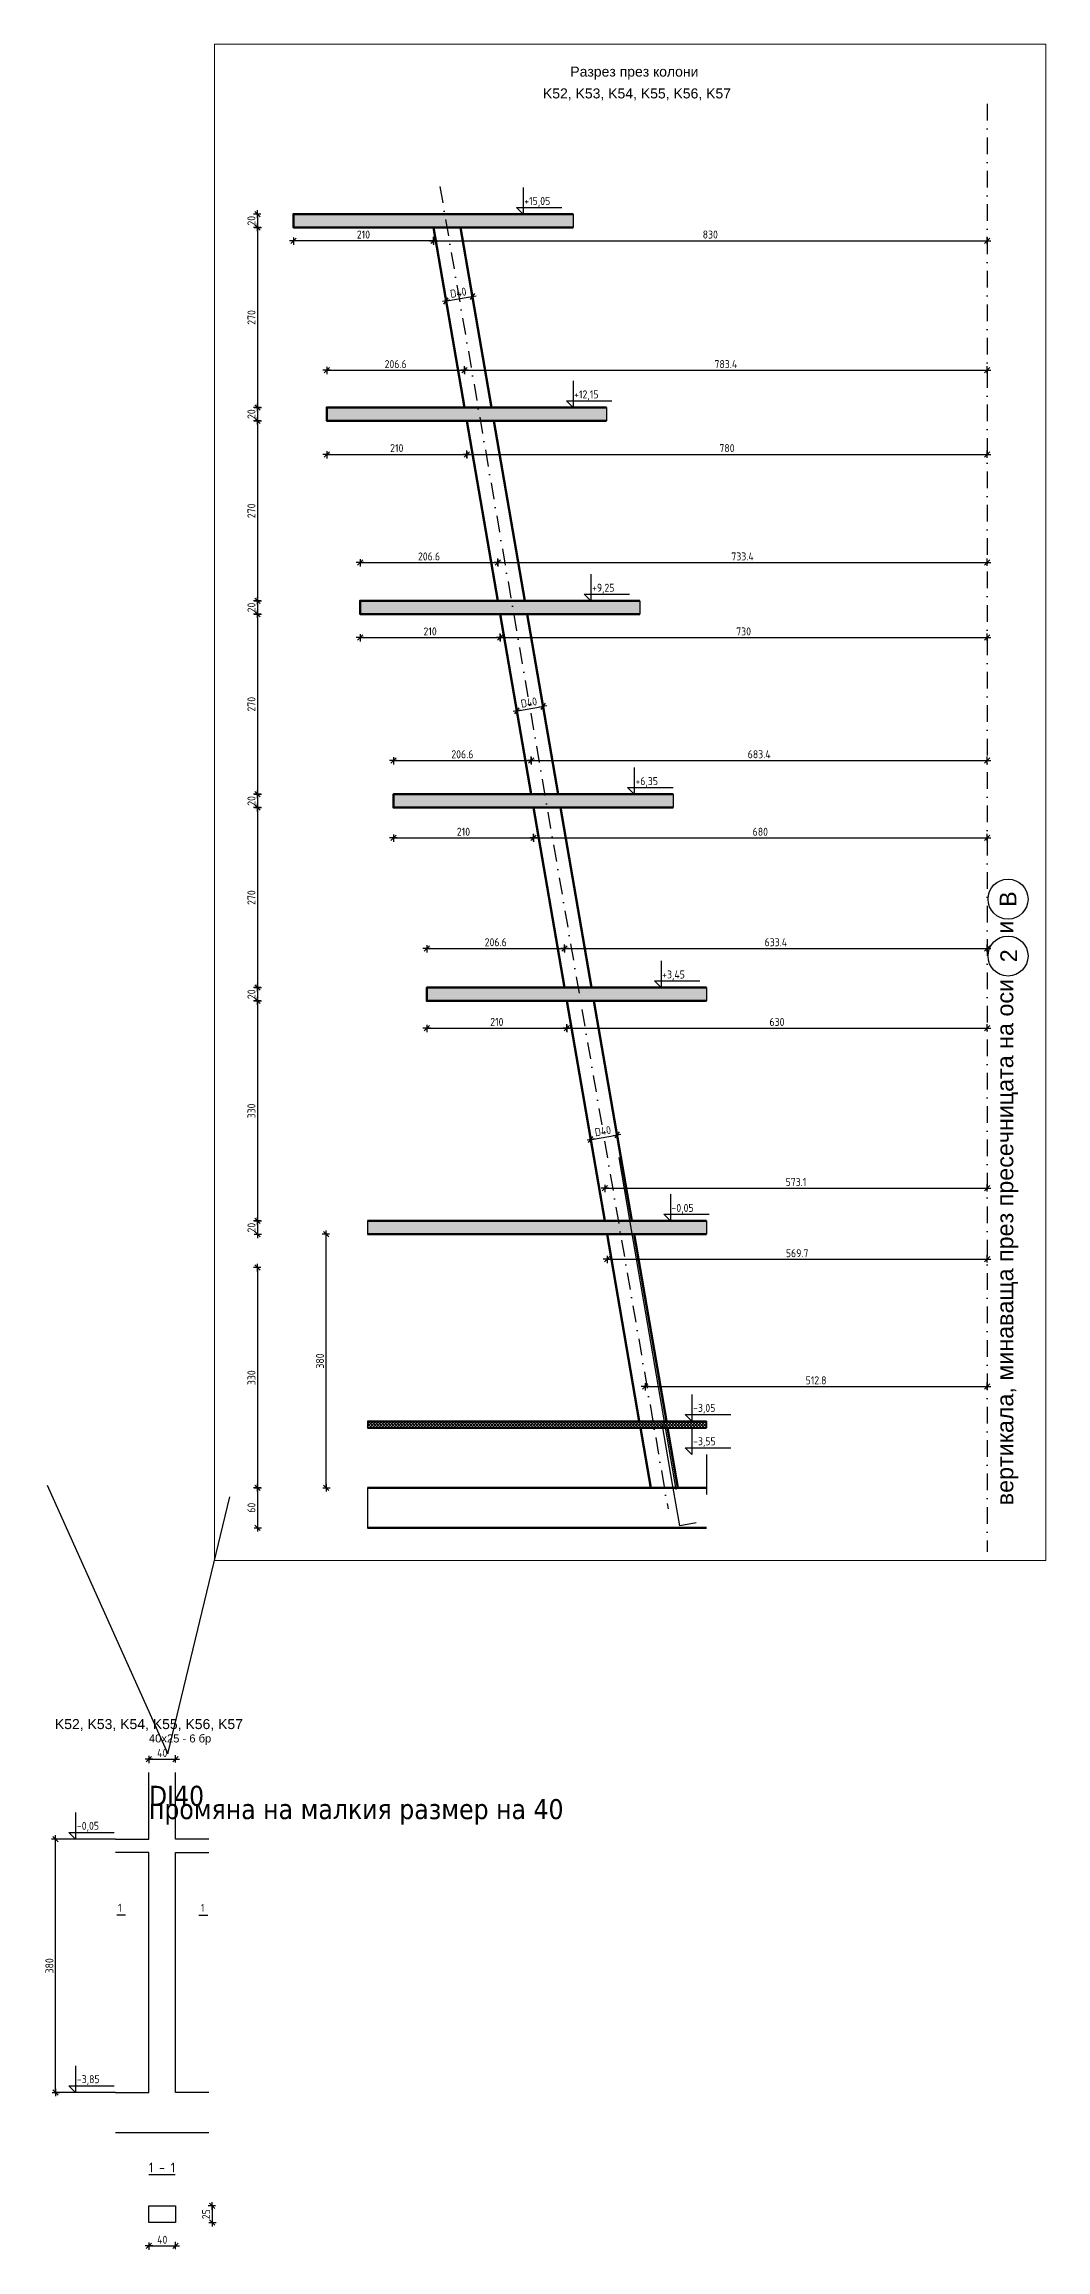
# Model space of a CAD drawing. Header units: millimetres. Extents: x 879 to 91735, y -13728 to 454.
# Drawn here: x 59071 to 60573, y -5889 to -2581 of the extents above; entities that cross this region are included whole.
import ezdxf
from ezdxf.enums import TextEntityAlignment as Align

# ---------------------------------------------------------------- set-up
doc = ezdxf.new("R2010")
doc.units = ezdxf.units.MM
doc.linetypes.add('DASHDOT', pattern=[1, 0.5, -0.25, 0, -0.25])
for name, color, linetype, lineweight in [('0_txt', 7, 'Continuous', 18), ('1K_kolony', 1, 'Continuous', 80), ('1K_kontur', 2, 'Continuous', 40), ('1K_koti_koloni', 1, 'Continuous', 25), ('1K_koti_razrezi', 3, 'Continuous', 25), ('1K_koti_vatre6ni', 2, 'Continuous', 25), ('1K_razrez', 3, 'Continuous', 80), ('1K_strih', 31, 'Continuous', 25), ('1K_text-koloni', 3, 'Continuous', 35), ('1K_text-osi', 3, 'Continuous', 35), ('1K_znak', 6, 'Continuous', 25)]:
    doc.layers.add(name, color=color, linetype=linetype, lineweight=lineweight)
for name, color, linetype in [('1K_AXIS', 7, 'DASHDOT'), ('1K_razrez-solid', 251, 'Continuous'), ('1K_SHA', 134, 'Continuous'), ('k_arm', 40, 'Continuous'), ('k_nadpisi', 8, 'Continuous'), ('KTX', 1, 'Continuous'), ('KTXTXT', 4, 'Continuous')]:
    doc.layers.add(name, color=color, linetype=linetype)
doc.styles.add('DIM', font='romans.shx', dxfattribs={"width": 0.85})
doc.styles.get("Standard").update_dxf_attribs({"font": 'TAHOMA.TTF'})
doc.styles.add('Z1', font='ARIAL.TTF')
doc.dimstyles.new('RAZR1', dxfattribs={"dimtxt": 12, "dimasz": 1, "dimexe": 0.3, "dimexo": 0, "dimgap": 0, "dimtad": 0, "dimrnd": 0.1, "dimzin": 14, "dimdsep": 46, "dimtxsty": 'DIM', "dimblk": 'DIM2', "dimcen": 0.09, "dimse1": 1, "dimse2": 1, "dimclrd": 256, "dimclre": 256, "dimclrt": 41, "dimadec": 8, "dimazin": 0, "dimtfac": 2.307692, "dimtix": 1, "dimtmove": 2, "dimatfit": 3, "dimldrblk": 'DIM2', "dimfxl": 0, "dimtvp": 0.769231, "dimtolj": 1, "dimtzin": 14, "dimarcsym": 0})

# ---------------------------------------------------------------- blocks, each defined once
blk = doc.blocks.new('DIM2')
for p, q in [((-5.7, 0), (5.7, 0)), ((4, 4), (-4, -4)), ((0, -5), (0, 6))]:
    blk.add_line(p, q)
blk = doc.blocks.new('*D447')
at = {"layer": '1K_koti_razrezi', "lineweight": -2}
blk.add_line((59228.9, -5882.6), (59266.9, -5882.6), dxfattribs=at)
at = {"layer": 'Defpoints', "color": 0}
for p in [(59227.9, -5847.6), (59267.9, -5847.6), (59267.9, -5882.6)]:
    blk.add_point(p, dxfattribs=at)
at = {"layer": '1K_koti_razrezi', "lineweight": -2, "rotation": 180}
blk.add_blockref('DIM2', (59227.9, -5882.6), dxfattribs=at)
at = {"layer": '1K_koti_razrezi', "lineweight": -2}
blk.add_blockref('DIM2', (59267.9, -5882.6), dxfattribs=at)
at = {"layer": '1K_koti_razrezi', "color": 41, "insert": (59247.9, -5873.4), "char_height": 12, "attachment_point": 5, "style": 'DIM'}
blk.add_mtext('\\A1;40', dxfattribs=at)
blk = doc.blocks.new('*D448')
at = {"layer": '1K_koti_razrezi', "lineweight": -2}
blk.add_line((59322.9, -5823.6), (59322.9, -5846.6), dxfattribs=at)
at = {"layer": 'Defpoints', "color": 0}
for p in [(59267.9, -5822.6), (59267.9, -5847.6), (59322.9, -5847.6)]:
    blk.add_point(p, dxfattribs=at)
at = {"layer": '1K_koti_razrezi', "lineweight": -2}
for p, rotation in [((59322.9, -5822.6), 90), ((59322.9, -5847.6), 270)]:
    blk.add_blockref('DIM2', p, dxfattribs=dict(at, rotation=rotation))
at = {"layer": '1K_koti_razrezi', "color": 41, "insert": (59313.7, -5835.1), "char_height": 12, "attachment_point": 5, "rotation": 90, "style": 'DIM'}
blk.add_mtext('\\A1;25', dxfattribs=at)
blk = doc.blocks.new('*D449')
at = {"layer": '1K_koti_razrezi', "lineweight": -2}
blk.add_line((59228.9, -5152.6), (59266.9, -5152.6), dxfattribs=at)
at = {"layer": 'Defpoints', "color": 0}
for p in [(59267.9, -5152.6), (59227.9, -5272.6), (59267.9, -5272.6)]:
    blk.add_point(p, dxfattribs=at)
at = {"layer": '1K_koti_razrezi', "lineweight": -2, "rotation": 180}
blk.add_blockref('DIM2', (59227.9, -5152.6), dxfattribs=at)
at = {"layer": '1K_koti_razrezi', "lineweight": -2}
blk.add_blockref('DIM2', (59267.9, -5152.6), dxfattribs=at)
at = {"layer": '1K_koti_razrezi', "color": 41, "insert": (59247.9, -5143.4), "char_height": 12, "attachment_point": 5, "style": 'DIM'}
blk.add_mtext('\\A1;40', dxfattribs=at)
blk = doc.blocks.new('*D450')
at = {"layer": '1K_koti_razrezi', "lineweight": -2}
blk.add_line((59087.9, -5651.6), (59087.9, -5273.6), dxfattribs=at)
at = {"layer": 'Defpoints', "color": 0}
for p in [(59087.9, -5272.6), (59177.9, -5272.6), (59177.9, -5652.6)]:
    blk.add_point(p, dxfattribs=at)
at = {"layer": '1K_koti_razrezi', "lineweight": -2}
for p, rotation in [((59087.9, -5272.6), 90), ((59087.9, -5652.6), 270)]:
    blk.add_blockref('DIM2', p, dxfattribs=dict(at, rotation=rotation))
at = {"layer": '1K_koti_razrezi', "color": 41, "insert": (59078.7, -5462.6), "char_height": 12, "attachment_point": 5, "rotation": 90, "style": 'DIM'}
blk.add_mtext('\\A1;380', dxfattribs=at)
blk = doc.blocks.new('*D825')
at = {"layer": '1K_koti_koloni', "lineweight": -2}
blk.add_line((59655.5, -2875.6), (60483.5, -2875.6), dxfattribs=at)
at = {"layer": 'Defpoints', "color": 0}
for p in [(60484.5, -2670.4), (59654.5, -2855.6), (60484.5, -2875.6)]:
    blk.add_point(p, dxfattribs=at)
at = {"layer": '1K_koti_koloni', "lineweight": -2, "rotation": 180}
blk.add_blockref('DIM2', (59654.5, -2875.6), dxfattribs=at)
at = {"layer": '1K_koti_koloni', "lineweight": -2}
blk.add_blockref('DIM2', (60484.5, -2875.6), dxfattribs=at)
at = {"layer": '1K_koti_koloni', "color": 41, "insert": (60069.5, -2866.3), "char_height": 12, "attachment_point": 5, "style": 'DIM'}
blk.add_mtext('\\A1;830', dxfattribs=at)
blk = doc.blocks.new('*D826')
at = {"layer": '1K_koti_koloni', "lineweight": -2}
blk.add_line((59702, -3069.9), (60483.5, -3069.9), dxfattribs=at)
at = {"layer": 'Defpoints', "color": 0}
for p in [(60484.5, -2670.4), (60484.5, -3069.9), (59701, -3125.6)]:
    blk.add_point(p, dxfattribs=at)
at = {"layer": '1K_koti_koloni', "lineweight": -2, "rotation": 180}
blk.add_blockref('DIM2', (59701, -3069.9), dxfattribs=at)
at = {"layer": '1K_koti_koloni', "lineweight": -2}
blk.add_blockref('DIM2', (60484.5, -3069.9), dxfattribs=at)
at = {"layer": '1K_koti_koloni', "color": 41, "insert": (60092.8, -3060.6), "char_height": 12, "attachment_point": 5, "style": 'DIM'}
blk.add_mtext('\\A1;783.4', dxfattribs=at)
blk = doc.blocks.new('*D827')
at = {"layer": '1K_koti_koloni', "lineweight": -2}
blk.add_line((59653.5, -2875.6), (59445.5, -2875.6), dxfattribs=at)
at = {"layer": 'Defpoints', "color": 0}
for p in [(59444.5, -2855.6), (59444.5, -2875.6), (59654.5, -2855.6)]:
    blk.add_point(p, dxfattribs=at)
at = {"layer": '1K_koti_koloni', "lineweight": -2, "rotation": 180}
blk.add_blockref('DIM2', (59444.5, -2875.6), dxfattribs=at)
at = {"layer": '1K_koti_koloni', "lineweight": -2}
blk.add_blockref('DIM2', (59654.5, -2875.6), dxfattribs=at)
at = {"layer": '1K_koti_koloni', "color": 41, "insert": (59549.5, -2866.3), "char_height": 12, "attachment_point": 5, "style": 'DIM'}
blk.add_mtext('\\A1;210', dxfattribs=at)
blk = doc.blocks.new('*D828')
at = {"layer": '1K_koti_koloni', "lineweight": -2}
blk.add_line((59495.5, -3069.9), (59700, -3069.9), dxfattribs=at)
at = {"layer": 'Defpoints', "color": 0}
for p in [(59701, -3069.9), (59494.5, -3125.6), (59701, -3125.6)]:
    blk.add_point(p, dxfattribs=at)
at = {"layer": '1K_koti_koloni', "lineweight": -2, "rotation": 180}
blk.add_blockref('DIM2', (59494.5, -3069.9), dxfattribs=at)
at = {"layer": '1K_koti_koloni', "lineweight": -2}
blk.add_blockref('DIM2', (59701, -3069.9), dxfattribs=at)
at = {"layer": '1K_koti_koloni', "color": 41, "insert": (59597.8, -3060.6), "char_height": 12, "attachment_point": 5, "style": 'DIM'}
blk.add_mtext('\\A1;206.6', dxfattribs=at)
blk = doc.blocks.new('*D829')
at = {"layer": '1K_koti_koloni', "lineweight": -2}
blk.add_line((59495.5, -3195.9), (59703.5, -3195.9), dxfattribs=at)
at = {"layer": 'Defpoints', "color": 0}
for p in [(59494.5, -3145.6), (59704.5, -3145.6), (59704.5, -3195.9)]:
    blk.add_point(p, dxfattribs=at)
at = {"layer": '1K_koti_koloni', "lineweight": -2, "rotation": 180}
blk.add_blockref('DIM2', (59494.5, -3195.9), dxfattribs=at)
at = {"layer": '1K_koti_koloni', "lineweight": -2}
blk.add_blockref('DIM2', (59704.5, -3195.9), dxfattribs=at)
at = {"layer": '1K_koti_koloni', "color": 41, "insert": (59599.5, -3186.6), "char_height": 12, "attachment_point": 5, "style": 'DIM'}
blk.add_mtext('\\A1;210', dxfattribs=at)
blk = doc.blocks.new('*D830')
at = {"layer": '1K_koti_koloni', "lineweight": -2}
blk.add_line((59705.5, -3195.9), (60483.5, -3195.9), dxfattribs=at)
at = {"layer": 'Defpoints', "color": 0}
for p in [(60484.5, -2670.4), (59704.5, -3145.6), (60484.5, -3195.9)]:
    blk.add_point(p, dxfattribs=at)
at = {"layer": '1K_koti_koloni', "lineweight": -2, "rotation": 180}
blk.add_blockref('DIM2', (59704.5, -3195.9), dxfattribs=at)
at = {"layer": '1K_koti_koloni', "lineweight": -2}
blk.add_blockref('DIM2', (60484.5, -3195.9), dxfattribs=at)
at = {"layer": '1K_koti_koloni', "color": 41, "insert": (60094.5, -3186.6), "char_height": 12, "attachment_point": 5, "style": 'DIM'}
blk.add_mtext('\\A1;780', dxfattribs=at)
blk = doc.blocks.new('*D831')
at = {"layer": '1K_koti_koloni', "lineweight": -2}
blk.add_line((59545.5, -3358.2), (59750, -3358.2), dxfattribs=at)
at = {"layer": 'Defpoints', "color": 0}
for p in [(59751, -3358.2), (59544.5, -3415.6), (59751, -3415.6)]:
    blk.add_point(p, dxfattribs=at)
at = {"layer": '1K_koti_koloni', "lineweight": -2, "rotation": 180}
blk.add_blockref('DIM2', (59544.5, -3358.2), dxfattribs=at)
at = {"layer": '1K_koti_koloni', "lineweight": -2}
blk.add_blockref('DIM2', (59751, -3358.2), dxfattribs=at)
at = {"layer": '1K_koti_koloni', "color": 41, "insert": (59647.8, -3349), "char_height": 12, "attachment_point": 5, "style": 'DIM'}
blk.add_mtext('\\A1;206.6', dxfattribs=at)
blk = doc.blocks.new('*D832')
at = {"layer": '1K_koti_koloni', "lineweight": -2}
blk.add_line((59752, -3358.2), (60483.5, -3358.2), dxfattribs=at)
at = {"layer": 'Defpoints', "color": 0}
for p in [(60484.5, -2670.4), (60484.5, -3358.2), (59751, -3415.6)]:
    blk.add_point(p, dxfattribs=at)
at = {"layer": '1K_koti_koloni', "lineweight": -2, "rotation": 180}
blk.add_blockref('DIM2', (59751, -3358.2), dxfattribs=at)
at = {"layer": '1K_koti_koloni', "lineweight": -2}
blk.add_blockref('DIM2', (60484.5, -3358.2), dxfattribs=at)
at = {"layer": '1K_koti_koloni', "color": 41, "insert": (60117.8, -3349), "char_height": 12, "attachment_point": 5, "style": 'DIM'}
blk.add_mtext('\\A1;733.4', dxfattribs=at)
blk = doc.blocks.new('*D833')
at = {"layer": '1K_koti_koloni', "lineweight": -2}
blk.add_line((59545.5, -3470.7), (59753.5, -3470.7), dxfattribs=at)
at = {"layer": 'Defpoints', "color": 0}
for p in [(59544.5, -3435.6), (59754.5, -3435.6), (59754.5, -3470.7)]:
    blk.add_point(p, dxfattribs=at)
at = {"layer": '1K_koti_koloni', "lineweight": -2, "rotation": 180}
blk.add_blockref('DIM2', (59544.5, -3470.7), dxfattribs=at)
at = {"layer": '1K_koti_koloni', "lineweight": -2}
blk.add_blockref('DIM2', (59754.5, -3470.7), dxfattribs=at)
at = {"layer": '1K_koti_koloni', "color": 41, "insert": (59649.5, -3461.5), "char_height": 12, "attachment_point": 5, "style": 'DIM'}
blk.add_mtext('\\A1;210', dxfattribs=at)
blk = doc.blocks.new('*D834')
at = {"layer": '1K_koti_koloni', "lineweight": -2}
blk.add_line((59755.5, -3470.7), (60483.5, -3470.7), dxfattribs=at)
at = {"layer": 'Defpoints', "color": 0}
for p in [(60484.5, -2670.4), (59754.5, -3435.6), (60484.5, -3470.7)]:
    blk.add_point(p, dxfattribs=at)
at = {"layer": '1K_koti_koloni', "lineweight": -2, "rotation": 180}
blk.add_blockref('DIM2', (59754.5, -3470.7), dxfattribs=at)
at = {"layer": '1K_koti_koloni', "lineweight": -2}
blk.add_blockref('DIM2', (60484.5, -3470.7), dxfattribs=at)
at = {"layer": '1K_koti_koloni', "color": 41, "insert": (60119.5, -3461.5), "char_height": 12, "attachment_point": 5, "style": 'DIM'}
blk.add_mtext('\\A1;730', dxfattribs=at)
blk = doc.blocks.new('*D835')
at = {"layer": '1K_koti_koloni', "lineweight": -2}
blk.add_line((59595.5, -3655), (59800, -3655), dxfattribs=at)
at = {"layer": 'Defpoints', "color": 0}
for p in [(59801, -3655), (59594.5, -3705.6), (59801, -3705.6)]:
    blk.add_point(p, dxfattribs=at)
at = {"layer": '1K_koti_koloni', "lineweight": -2, "rotation": 180}
blk.add_blockref('DIM2', (59594.5, -3655), dxfattribs=at)
at = {"layer": '1K_koti_koloni', "lineweight": -2}
blk.add_blockref('DIM2', (59801, -3655), dxfattribs=at)
at = {"layer": '1K_koti_koloni', "color": 41, "insert": (59697.8, -3645.7), "char_height": 12, "attachment_point": 5, "style": 'DIM'}
blk.add_mtext('\\A1;206.6', dxfattribs=at)
blk = doc.blocks.new('*D836')
at = {"layer": '1K_koti_koloni', "lineweight": -2}
blk.add_line((59802, -3655), (60483.5, -3655), dxfattribs=at)
at = {"layer": 'Defpoints', "color": 0}
for p in [(60484.5, -2670.4), (60484.5, -3655), (59801, -3705.6)]:
    blk.add_point(p, dxfattribs=at)
at = {"layer": '1K_koti_koloni', "lineweight": -2, "rotation": 180}
blk.add_blockref('DIM2', (59801, -3655), dxfattribs=at)
at = {"layer": '1K_koti_koloni', "lineweight": -2}
blk.add_blockref('DIM2', (60484.5, -3655), dxfattribs=at)
at = {"layer": '1K_koti_koloni', "color": 41, "insert": (60142.8, -3645.7), "char_height": 12, "attachment_point": 5, "style": 'DIM'}
blk.add_mtext('\\A1;683.4', dxfattribs=at)
blk = doc.blocks.new('*D837')
at = {"layer": '1K_koti_koloni', "lineweight": -2}
blk.add_line((59595.5, -3771.2), (59803.5, -3771.2), dxfattribs=at)
at = {"layer": 'Defpoints', "color": 0}
for p in [(59594.5, -3725.6), (59804.5, -3725.6), (59804.5, -3771.2)]:
    blk.add_point(p, dxfattribs=at)
at = {"layer": '1K_koti_koloni', "lineweight": -2, "rotation": 180}
blk.add_blockref('DIM2', (59594.5, -3771.2), dxfattribs=at)
at = {"layer": '1K_koti_koloni', "lineweight": -2}
blk.add_blockref('DIM2', (59804.5, -3771.2), dxfattribs=at)
at = {"layer": '1K_koti_koloni', "color": 41, "insert": (59699.5, -3761.9), "char_height": 12, "attachment_point": 5, "style": 'DIM'}
blk.add_mtext('\\A1;210', dxfattribs=at)
blk = doc.blocks.new('*D838')
at = {"layer": '1K_koti_koloni', "lineweight": -2}
blk.add_line((59805.5, -3771.2), (60483.5, -3771.2), dxfattribs=at)
at = {"layer": 'Defpoints', "color": 0}
for p in [(60484.5, -2670.4), (59804.5, -3725.6), (60484.5, -3771.2)]:
    blk.add_point(p, dxfattribs=at)
at = {"layer": '1K_koti_koloni', "lineweight": -2, "rotation": 180}
blk.add_blockref('DIM2', (59804.5, -3771.2), dxfattribs=at)
at = {"layer": '1K_koti_koloni', "lineweight": -2}
blk.add_blockref('DIM2', (60484.5, -3771.2), dxfattribs=at)
at = {"layer": '1K_koti_koloni', "color": 41, "insert": (60144.5, -3761.9), "char_height": 12, "attachment_point": 5, "style": 'DIM'}
blk.add_mtext('\\A1;680', dxfattribs=at)
blk = doc.blocks.new('*D839')
at = {"layer": '1K_koti_koloni', "lineweight": -2}
blk.add_line((59645.5, -3936.9), (59850, -3936.9), dxfattribs=at)
at = {"layer": 'Defpoints', "color": 0}
for p in [(59851, -3936.9), (59644.5, -3995.6), (59851, -3995.6)]:
    blk.add_point(p, dxfattribs=at)
at = {"layer": '1K_koti_koloni', "lineweight": -2, "rotation": 180}
blk.add_blockref('DIM2', (59644.5, -3936.9), dxfattribs=at)
at = {"layer": '1K_koti_koloni', "lineweight": -2}
blk.add_blockref('DIM2', (59851, -3936.9), dxfattribs=at)
at = {"layer": '1K_koti_koloni', "color": 41, "insert": (59747.8, -3927.6), "char_height": 12, "attachment_point": 5, "style": 'DIM'}
blk.add_mtext('\\A1;206.6', dxfattribs=at)
blk = doc.blocks.new('*D840')
at = {"layer": '1K_koti_koloni', "lineweight": -2}
blk.add_line((59852, -3936.9), (60483.5, -3936.9), dxfattribs=at)
at = {"layer": 'Defpoints', "color": 0}
for p in [(60484.5, -2670.4), (60484.5, -3936.9), (59851, -3995.6)]:
    blk.add_point(p, dxfattribs=at)
at = {"layer": '1K_koti_koloni', "lineweight": -2, "rotation": 180}
blk.add_blockref('DIM2', (59851, -3936.9), dxfattribs=at)
at = {"layer": '1K_koti_koloni', "lineweight": -2}
blk.add_blockref('DIM2', (60484.5, -3936.9), dxfattribs=at)
at = {"layer": '1K_koti_koloni', "color": 41, "insert": (60167.8, -3927.6), "char_height": 12, "attachment_point": 5, "style": 'DIM'}
blk.add_mtext('\\A1;633.4', dxfattribs=at)
blk = doc.blocks.new('*D841')
at = {"layer": '1K_koti_koloni', "lineweight": -2}
blk.add_line((59645.5, -4056.3), (59853.5, -4056.3), dxfattribs=at)
at = {"layer": 'Defpoints', "color": 0}
for p in [(59644.5, -4015.6), (59854.5, -4015.6), (59854.5, -4056.3)]:
    blk.add_point(p, dxfattribs=at)
at = {"layer": '1K_koti_koloni', "lineweight": -2, "rotation": 180}
blk.add_blockref('DIM2', (59644.5, -4056.3), dxfattribs=at)
at = {"layer": '1K_koti_koloni', "lineweight": -2}
blk.add_blockref('DIM2', (59854.5, -4056.3), dxfattribs=at)
at = {"layer": '1K_koti_koloni', "color": 41, "insert": (59749.5, -4047.1), "char_height": 12, "attachment_point": 5, "style": 'DIM'}
blk.add_mtext('\\A1;210', dxfattribs=at)
blk = doc.blocks.new('*D842')
at = {"layer": '1K_koti_koloni', "lineweight": -2}
blk.add_line((59855.5, -4056.3), (60483.5, -4056.3), dxfattribs=at)
at = {"layer": 'Defpoints', "color": 0}
for p in [(60484.5, -2670.4), (59854.5, -4015.6), (60484.5, -4056.3)]:
    blk.add_point(p, dxfattribs=at)
at = {"layer": '1K_koti_koloni', "lineweight": -2, "rotation": 180}
blk.add_blockref('DIM2', (59854.5, -4056.3), dxfattribs=at)
at = {"layer": '1K_koti_koloni', "lineweight": -2}
blk.add_blockref('DIM2', (60484.5, -4056.3), dxfattribs=at)
at = {"layer": '1K_koti_koloni', "color": 41, "insert": (60169.5, -4047.1), "char_height": 12, "attachment_point": 5, "style": 'DIM'}
blk.add_mtext('\\A1;630', dxfattribs=at)
blk = doc.blocks.new('*D843')
at = {"layer": '1K_koti_koloni', "lineweight": -2}
blk.add_line((59912.4, -4296.3), (60483.5, -4296.3), dxfattribs=at)
at = {"layer": 'Defpoints', "color": 0}
for p in [(60484.5, -2670.4), (60484.5, -4296.3), (59911.4, -4345.6)]:
    blk.add_point(p, dxfattribs=at)
at = {"layer": '1K_koti_koloni', "lineweight": -2, "rotation": 180}
blk.add_blockref('DIM2', (59911.4, -4296.3), dxfattribs=at)
at = {"layer": '1K_koti_koloni', "lineweight": -2}
blk.add_blockref('DIM2', (60484.5, -4296.3), dxfattribs=at)
at = {"layer": '1K_koti_koloni', "color": 41, "insert": (60197.9, -4287.1), "char_height": 12, "attachment_point": 5, "style": 'DIM'}
blk.add_mtext('\\A1;573.1', dxfattribs=at)
blk = doc.blocks.new('*D844')
at = {"layer": '1K_koti_koloni', "lineweight": -2}
blk.add_line((59915.8, -4403.1), (60483.5, -4403.1), dxfattribs=at)
at = {"layer": 'Defpoints', "color": 0}
for p in [(60484.5, -2670.4), (59914.8, -4365.6), (60484.5, -4403.1)]:
    blk.add_point(p, dxfattribs=at)
at = {"layer": '1K_koti_koloni', "lineweight": -2, "rotation": 180}
blk.add_blockref('DIM2', (59914.8, -4403.1), dxfattribs=at)
at = {"layer": '1K_koti_koloni', "lineweight": -2}
blk.add_blockref('DIM2', (60484.5, -4403.1), dxfattribs=at)
at = {"layer": '1K_koti_koloni', "color": 41, "insert": (60199.7, -4393.9), "char_height": 12, "attachment_point": 5, "style": 'DIM'}
blk.add_mtext('\\A1;569.7', dxfattribs=at)
blk = doc.blocks.new('*D845')
at = {"layer": '1K_koti_koloni', "lineweight": -2}
blk.add_line((59972.7, -4593.9), (60483.5, -4593.9), dxfattribs=at)
at = {"layer": 'Defpoints', "color": 0}
for p in [(60484.5, -4593.9), (59971.7, -4695.6), (60484.5, -4841.8)]:
    blk.add_point(p, dxfattribs=at)
at = {"layer": '1K_koti_koloni', "lineweight": -2, "rotation": 180}
blk.add_blockref('DIM2', (59971.7, -4593.9), dxfattribs=at)
at = {"layer": '1K_koti_koloni', "lineweight": -2}
blk.add_blockref('DIM2', (60484.5, -4593.9), dxfattribs=at)
at = {"layer": '1K_koti_koloni', "color": 41, "insert": (60228.1, -4584.6), "char_height": 12, "attachment_point": 5, "style": 'DIM'}
blk.add_mtext('\\A1;512.8', dxfattribs=at)
blk = doc.blocks.new('*D846')
at = {"layer": '1K_koti_vatre6ni', "lineweight": -2}
blk.add_line((59390.9, -2836.6), (59390.9, -2854.6), dxfattribs=at)
at = {"layer": 'Defpoints', "color": 0}
for p in [(59444.5, -2835.6), (59390.9, -2855.6), (59444.5, -2855.6)]:
    blk.add_point(p, dxfattribs=at)
at = {"layer": '1K_koti_vatre6ni', "lineweight": -2}
for p, rotation in [((59390.9, -2835.6), 90), ((59390.9, -2855.6), 270)]:
    blk.add_blockref('DIM2', p, dxfattribs=dict(at, rotation=rotation))
at = {"layer": '1K_koti_vatre6ni', "color": 41, "insert": (59381.6, -2845.6), "char_height": 12, "attachment_point": 5, "rotation": 90, "style": 'DIM'}
blk.add_mtext('\\A1;20', dxfattribs=at)
blk = doc.blocks.new('*D847')
at = {"layer": '1K_koti_vatre6ni', "lineweight": -2}
blk.add_line((59390.9, -2856.6), (59390.9, -3124.6), dxfattribs=at)
at = {"layer": 'Defpoints', "color": 0}
for p in [(59444.5, -2855.6), (59390.9, -3125.6), (59494.5, -3125.6)]:
    blk.add_point(p, dxfattribs=at)
at = {"layer": '1K_koti_vatre6ni', "lineweight": -2}
for p, rotation in [((59390.9, -2855.6), 90), ((59390.9, -3125.6), 270)]:
    blk.add_blockref('DIM2', p, dxfattribs=dict(at, rotation=rotation))
at = {"layer": '1K_koti_vatre6ni', "color": 41, "insert": (59381.6, -2990.6), "char_height": 12, "attachment_point": 5, "rotation": 90, "style": 'DIM'}
blk.add_mtext('\\A1;270', dxfattribs=at)
blk = doc.blocks.new('*D848')
at = {"layer": '1K_koti_vatre6ni', "lineweight": -2}
blk.add_line((59390.9, -3126.6), (59390.9, -3144.6), dxfattribs=at)
at = {"layer": 'Defpoints', "color": 0}
for p in [(59494.5, -3125.6), (59390.9, -3145.6), (59494.5, -3145.6)]:
    blk.add_point(p, dxfattribs=at)
at = {"layer": '1K_koti_vatre6ni', "lineweight": -2}
for p, rotation in [((59390.9, -3125.6), 90), ((59390.9, -3145.6), 270)]:
    blk.add_blockref('DIM2', p, dxfattribs=dict(at, rotation=rotation))
at = {"layer": '1K_koti_vatre6ni', "color": 41, "insert": (59381.6, -3135.6), "char_height": 12, "attachment_point": 5, "rotation": 90, "style": 'DIM'}
blk.add_mtext('\\A1;20', dxfattribs=at)
blk = doc.blocks.new('*D849')
at = {"layer": '1K_koti_vatre6ni', "lineweight": -2}
blk.add_line((59390.9, -3146.6), (59390.9, -3414.6), dxfattribs=at)
at = {"layer": 'Defpoints', "color": 0}
for p in [(59494.5, -3145.6), (59390.9, -3415.6), (59544.5, -3415.6)]:
    blk.add_point(p, dxfattribs=at)
at = {"layer": '1K_koti_vatre6ni', "lineweight": -2}
for p, rotation in [((59390.9, -3145.6), 90), ((59390.9, -3415.6), 270)]:
    blk.add_blockref('DIM2', p, dxfattribs=dict(at, rotation=rotation))
at = {"layer": '1K_koti_vatre6ni', "color": 41, "insert": (59381.6, -3280.6), "char_height": 12, "attachment_point": 5, "rotation": 90, "style": 'DIM'}
blk.add_mtext('\\A1;270', dxfattribs=at)
blk = doc.blocks.new('*D850')
at = {"layer": '1K_koti_vatre6ni', "lineweight": -2}
blk.add_line((59390.9, -3416.6), (59390.9, -3434.6), dxfattribs=at)
at = {"layer": 'Defpoints', "color": 0}
for p in [(59390.9, -3435.6), (59544.5, -3415.6), (59544.5, -3435.6)]:
    blk.add_point(p, dxfattribs=at)
at = {"layer": '1K_koti_vatre6ni', "lineweight": -2}
for p, rotation in [((59390.9, -3415.6), 90), ((59390.9, -3435.6), 270)]:
    blk.add_blockref('DIM2', p, dxfattribs=dict(at, rotation=rotation))
at = {"layer": '1K_koti_vatre6ni', "color": 41, "insert": (59381.6, -3425.6), "char_height": 12, "attachment_point": 5, "rotation": 90, "style": 'DIM'}
blk.add_mtext('\\A1;20', dxfattribs=at)
blk = doc.blocks.new('*D851')
at = {"layer": '1K_koti_vatre6ni', "lineweight": -2}
blk.add_line((59390.9, -3436.6), (59390.9, -3704.6), dxfattribs=at)
at = {"layer": 'Defpoints', "color": 0}
for p in [(59544.5, -3435.6), (59390.9, -3705.6), (59594.5, -3705.6)]:
    blk.add_point(p, dxfattribs=at)
at = {"layer": '1K_koti_vatre6ni', "lineweight": -2}
for p, rotation in [((59390.9, -3435.6), 90), ((59390.9, -3705.6), 270)]:
    blk.add_blockref('DIM2', p, dxfattribs=dict(at, rotation=rotation))
at = {"layer": '1K_koti_vatre6ni', "color": 41, "insert": (59381.6, -3570.6), "char_height": 12, "attachment_point": 5, "rotation": 90, "style": 'DIM'}
blk.add_mtext('\\A1;270', dxfattribs=at)
blk = doc.blocks.new('*D852')
at = {"layer": '1K_koti_vatre6ni', "lineweight": -2}
blk.add_line((59390.9, -3706.6), (59390.9, -3724.6), dxfattribs=at)
at = {"layer": 'Defpoints', "color": 0}
for p in [(59390.9, -3725.6), (59594.5, -3705.6), (59594.5, -3725.6)]:
    blk.add_point(p, dxfattribs=at)
at = {"layer": '1K_koti_vatre6ni', "lineweight": -2}
for p, rotation in [((59390.9, -3705.6), 90), ((59390.9, -3725.6), 270)]:
    blk.add_blockref('DIM2', p, dxfattribs=dict(at, rotation=rotation))
at = {"layer": '1K_koti_vatre6ni', "color": 41, "insert": (59381.6, -3715.6), "char_height": 12, "attachment_point": 5, "rotation": 90, "style": 'DIM'}
blk.add_mtext('\\A1;20', dxfattribs=at)
blk = doc.blocks.new('*D853')
at = {"layer": '1K_koti_vatre6ni', "lineweight": -2}
blk.add_line((59390.9, -3726.6), (59390.9, -3994.6), dxfattribs=at)
at = {"layer": 'Defpoints', "color": 0}
for p in [(59594.5, -3725.6), (59390.9, -3995.6), (59644.5, -3995.6)]:
    blk.add_point(p, dxfattribs=at)
at = {"layer": '1K_koti_vatre6ni', "lineweight": -2}
for p, rotation in [((59390.9, -3725.6), 90), ((59390.9, -3995.6), 270)]:
    blk.add_blockref('DIM2', p, dxfattribs=dict(at, rotation=rotation))
at = {"layer": '1K_koti_vatre6ni', "color": 41, "insert": (59381.6, -3860.6), "char_height": 12, "attachment_point": 5, "rotation": 90, "style": 'DIM'}
blk.add_mtext('\\A1;270', dxfattribs=at)
blk = doc.blocks.new('*D854')
at = {"layer": '1K_koti_vatre6ni', "lineweight": -2}
blk.add_line((59390.9, -3996.6), (59390.9, -4014.6), dxfattribs=at)
at = {"layer": 'Defpoints', "color": 0}
for p in [(59644.5, -3995.6), (59390.9, -4015.6), (59644.5, -4015.6)]:
    blk.add_point(p, dxfattribs=at)
at = {"layer": '1K_koti_vatre6ni', "lineweight": -2}
for p, rotation in [((59390.9, -3995.6), 90), ((59390.9, -4015.6), 270)]:
    blk.add_blockref('DIM2', p, dxfattribs=dict(at, rotation=rotation))
at = {"layer": '1K_koti_vatre6ni', "color": 41, "insert": (59381.6, -4005.6), "char_height": 12, "attachment_point": 5, "rotation": 90, "style": 'DIM'}
blk.add_mtext('\\A1;20', dxfattribs=at)
blk = doc.blocks.new('*D855')
at = {"layer": '1K_koti_vatre6ni', "lineweight": -2}
blk.add_line((59390.9, -4016.6), (59390.9, -4344.6), dxfattribs=at)
at = {"layer": 'Defpoints', "color": 0}
for p in [(59644.5, -4015.6), (59390.9, -4345.6), (59555.7, -4345.6)]:
    blk.add_point(p, dxfattribs=at)
at = {"layer": '1K_koti_vatre6ni', "lineweight": -2}
for p, rotation in [((59390.9, -4015.6), 90), ((59390.9, -4345.6), 270)]:
    blk.add_blockref('DIM2', p, dxfattribs=dict(at, rotation=rotation))
at = {"layer": '1K_koti_vatre6ni', "color": 41, "insert": (59381.6, -4180.6), "char_height": 12, "attachment_point": 5, "rotation": 90, "style": 'DIM'}
blk.add_mtext('\\A1;330', dxfattribs=at)
blk = doc.blocks.new('*D856')
at = {"layer": '1K_koti_vatre6ni', "lineweight": -2}
blk.add_line((59390.9, -4346.6), (59390.9, -4364.6), dxfattribs=at)
at = {"layer": 'Defpoints', "color": 0}
for p in [(59390.9, -4365.6), (59555.7, -4345.6), (59555.7, -4365.6)]:
    blk.add_point(p, dxfattribs=at)
at = {"layer": '1K_koti_vatre6ni', "lineweight": -2}
for p, rotation in [((59390.9, -4345.6), 90), ((59390.9, -4365.6), 270)]:
    blk.add_blockref('DIM2', p, dxfattribs=dict(at, rotation=rotation))
at = {"layer": '1K_koti_vatre6ni', "color": 41, "insert": (59381.6, -4355.6), "char_height": 12, "attachment_point": 5, "rotation": 90, "style": 'DIM'}
blk.add_mtext('\\A1;20', dxfattribs=at)
blk = doc.blocks.new('*D857')
at = {"layer": '1K_koti_vatre6ni', "lineweight": -2}
blk.add_line((59390.9, -4416.6), (59390.9, -4744.6), dxfattribs=at)
at = {"layer": 'Defpoints', "color": 0}
for p in [(59555.7, -4415.6), (59390.9, -4745.6), (59555.7, -4745.6)]:
    blk.add_point(p, dxfattribs=at)
at = {"layer": '1K_koti_vatre6ni', "lineweight": -2}
for p, rotation in [((59390.9, -4415.6), 90), ((59390.9, -4745.6), 270)]:
    blk.add_blockref('DIM2', p, dxfattribs=dict(at, rotation=rotation))
at = {"layer": '1K_koti_vatre6ni', "color": 41, "insert": (59381.6, -4580.6), "char_height": 12, "attachment_point": 5, "rotation": 90, "style": 'DIM'}
blk.add_mtext('\\A1;330', dxfattribs=at)
blk = doc.blocks.new('*D858')
at = {"layer": '1K_koti_vatre6ni', "lineweight": -2}
blk.add_line((59390.9, -4746.6), (59390.9, -4804.6), dxfattribs=at)
at = {"layer": 'Defpoints', "color": 0}
for p in [(59555.7, -4745.6), (59390.9, -4805.6), (59555.7, -4805.6)]:
    blk.add_point(p, dxfattribs=at)
at = {"layer": '1K_koti_vatre6ni', "lineweight": -2}
for p, rotation in [((59390.9, -4745.6), 90), ((59390.9, -4805.6), 270)]:
    blk.add_blockref('DIM2', p, dxfattribs=dict(at, rotation=rotation))
at = {"layer": '1K_koti_vatre6ni', "color": 41, "insert": (59381.6, -4775.6), "char_height": 12, "attachment_point": 5, "rotation": 90, "style": 'DIM'}
blk.add_mtext('\\A1;60', dxfattribs=at)
blk = doc.blocks.new('*D859')
at = {"layer": '1K_koti_koloni', "lineweight": -2}
blk.add_line((59674.5, -2965.7), (59711.9, -2959.3), dxfattribs=at)
at = {"layer": 'Defpoints', "color": 0}
for p in [(59673.5, -2965.9), (59712.9, -2959.1), (59712.9, -2959.1)]:
    blk.add_point(p, dxfattribs=at)
at = {"layer": '1K_koti_koloni', "lineweight": -2}
for p, rotation in [((59673.5, -2965.9), 189.7824070318427), ((59712.9, -2959.1), 9.782407031842698)]:
    blk.add_blockref('DIM2', p, dxfattribs=dict(at, rotation=rotation))
at = {"layer": '1K_koti_koloni', "color": 41, "insert": (59691.7, -2953.4), "char_height": 12, "attachment_point": 5, "rotation": 9.7824, "style": 'DIM'}
blk.add_mtext('\\A1;D40', dxfattribs=at)
blk = doc.blocks.new('*D860')
at = {"layer": '1K_koti_koloni', "lineweight": -2}
blk.add_line((59780.5, -3580.4), (59817.9, -3573.9), dxfattribs=at)
at = {"layer": 'Defpoints', "color": 0}
for p in [(59818.9, -3573.7), (59801, -3705.6), (59841.6, -3705.6)]:
    blk.add_point(p, dxfattribs=at)
at = {"layer": '1K_koti_koloni', "lineweight": -2}
for p, rotation in [((59818.9, -3573.7), 9.782407031842698), ((59779.5, -3580.5), 189.7824070318427)]:
    blk.add_blockref('DIM2', p, dxfattribs=dict(at, rotation=rotation))
at = {"layer": '1K_koti_koloni', "color": 41, "insert": (59797.6, -3568), "char_height": 12, "attachment_point": 5, "rotation": 9.7824, "style": 'DIM'}
blk.add_mtext('\\A1;D40', dxfattribs=at)
blk = doc.blocks.new('*D861')
at = {"layer": '1K_koti_koloni', "lineweight": -2}
blk.add_line((59891.3, -4223.2), (59928.7, -4216.7), dxfattribs=at)
at = {"layer": 'Defpoints', "color": 0}
for p in [(59929.7, -4216.5), (59911.4, -4345.6), (59952, -4345.6)]:
    blk.add_point(p, dxfattribs=at)
at = {"layer": '1K_koti_koloni', "lineweight": -2}
for p, rotation in [((59890.3, -4223.3), 189.7824070318427), ((59929.7, -4216.5), 9.782407031842698)]:
    blk.add_blockref('DIM2', p, dxfattribs=dict(at, rotation=rotation))
at = {"layer": '1K_koti_koloni', "color": 41, "insert": (59908.5, -4210.8), "char_height": 12, "attachment_point": 5, "rotation": 9.7824, "style": 'DIM'}
blk.add_mtext('\\A1;D40', dxfattribs=at)
blk = doc.blocks.new('*D862')
at = {"layer": 'Defpoints', "color": 0}
for p in [(59493.6, -4365.6), (59569.9, -4365.6), (59569.9, -4745.6)]:
    blk.add_point(p, dxfattribs=at)
at = {"layer": 'k_arm', "lineweight": -2}
blk.add_line((59493.6, -4744.6), (59493.6, -4366.6), dxfattribs=at)
for p, rotation in [((59493.6, -4365.6), 90), ((59493.6, -4745.6), 270)]:
    blk.add_blockref('DIM2', p, dxfattribs=dict(at, rotation=rotation))
at = {"layer": 'k_arm', "color": 41, "insert": (59484.3, -4555.6), "char_height": 12, "attachment_point": 5, "rotation": 90, "style": 'DIM'}
blk.add_mtext('\\A1;380', dxfattribs=at)

msp = doc.modelspace()

# ---------------------------------------------------------------- hatches: boundary and pattern name
at = {"layer": '1K_razrez-solid'}
for points in [[(59863.769, -2835.574), (59444.493, -2835.574), (59444.493, -2855.574), (59863.769, -2855.574)], [(59494.493, -3125.574), (59494.493, -3145.574), (59913.769, -3145.574), (59913.769, -3125.574)], [(59544.493, -3415.574), (59544.493, -3435.574), (59963.769, -3435.574), (59963.769, -3415.574)], [(59594.493, -3705.574), (59594.493, -3725.574), (60013.769, -3725.574), (60013.769, -3705.574)], [(60063.769, -3995.574), (59644.493, -3995.574), (59644.493, -4015.574), (60063.769, -4015.574)], [(60063.769, -4365.574), (60063.769, -4345.574), (59555.705, -4345.574), (59555.705, -4365.574)]]:
    msp.add_hatch(color=256, dxfattribs=at).paths.add_polyline_path(points)
at = {"layer": '1K_strih'}
h = msp.add_hatch(dxfattribs=at)
h.set_pattern_fill('ANSI37', color=256, style=0)
h.set_pattern_definition([(45, (57090.8275, -168.1058), (-2.245064, 2.245064), []), (135, (57090.8275, -168.1058), (-2.245064, -2.245064), [])])
h.paths.add_polyline_path([(59555.705, -4645.574), (59555.705, -4655.574), (60063.769, -4655.574), (60063.769, -4645.574)])

# ---------------------------------------------------------------- linework, layer by layer
at = {"layer": '0_txt'}
msp.add_lwpolyline([(59326.137, -2580.692), (60572.616, -2580.692), (60572.616, -4854.525), (59326.137, -4854.525)], close=True, dxfattribs=at)
at = {"layer": '1K_AXIS', "ltscale": 50}
for points in [[(60484.493, -2670.401), (60484.493, -4841.768)], [(59664.222, -2794.294), (60006.132, -4777.369)]]:
    msp.add_lwpolyline(points, dxfattribs=at)
at = {"layer": '1K_kolony'}
for points in [[(59654.493, -2855.574), (59701.045, -3125.574)], [(59695.083, -2855.574), (59741.635, -3125.574)], [(59704.493, -3145.574), (59751.045, -3415.574)], [(59745.083, -3145.574), (59791.635, -3415.574)], [(59754.493, -3435.574), (59801.045, -3705.574)], [(59795.083, -3435.574), (59841.635, -3705.574)], [(59804.493, -3725.574), (59851.045, -3995.574)], [(59845.083, -3725.574), (59891.635, -3995.574)], [(59854.493, -4015.574), (59911.389, -4345.574)], [(59895.083, -4015.574), (59951.98, -4345.574)], [(59914.838, -4365.574), (59963.114, -4645.574)], [(59955.428, -4365.574), (60003.704, -4645.574)], [(59964.838, -4655.574), (59980.355, -4745.574)], [(60005.428, -4655.574), (60020.945, -4745.574)]]:
    msp.add_lwpolyline(points, dxfattribs=at)
at = {"layer": '1K_kontur'}
for points in [[(59555.705, -4645.574), (60063.769, -4645.574)], [(59555.705, -4655.574), (60063.769, -4655.574)]]:
    msp.add_lwpolyline(points, dxfattribs=at)
at = {"layer": '1K_koti_razrezi'}
for p, q in [((59177.915, -5272.606), (59087.915, -5272.606)), ((59177.915, -5652.606), (59087.915, -5652.606))]:
    msp.add_line(p, q, dxfattribs=at)
at = {"layer": '1K_razrez'}
for p, q in [((59555.705, -4745.574), (60063.769, -4745.574)), ((59555.705, -4805.574), (60063.769, -4805.574))]:
    msp.add_line(p, q, dxfattribs=at)
for points in [[(59863.769, -2835.574), (59444.493, -2835.574), (59444.493, -2855.574), (59863.769, -2855.574)], [(59913.769, -3125.574), (59494.493, -3125.574), (59494.493, -3145.574), (59913.769, -3145.574)], [(59963.769, -3415.574), (59544.493, -3415.574), (59544.493, -3435.574), (59963.769, -3435.574)], [(60013.769, -3705.574), (59594.493, -3705.574), (59594.493, -3725.574), (60013.769, -3725.574)], [(60063.769, -3995.574), (59644.493, -3995.574), (59644.493, -4015.574), (60063.769, -4015.574)], [(60063.769, -4345.574), (59555.705, -4345.574)], [(59555.705, -4365.574), (60063.769, -4365.574)]]:
    msp.add_lwpolyline(points, dxfattribs=at)
at = {"layer": '1K_razrez-solid'}
for p, q in [((59863.769, -2835.574), (59863.769, -2855.574)), ((59913.769, -3125.574), (59913.769, -3145.574)), ((59963.769, -3415.574), (59963.769, -3435.574)), ((60013.769, -3705.574), (60013.769, -3725.574)), ((60063.769, -3995.574), (60063.769, -4015.574))]:
    msp.add_line(p, q, dxfattribs=at)
for points in [[(59555.705, -4345.574), (59555.705, -4365.574)], [(60063.769, -4345.574), (60063.769, -4365.574)], [(59555.705, -4645.574), (59555.705, -4655.574)], [(60063.769, -4645.574), (60063.769, -4655.574)], [(60063.769, -4695.574), (60063.769, -4755.574)], [(59555.705, -4745.574), (59555.705, -4805.574)]]:
    msp.add_lwpolyline(points, dxfattribs=at)
at = {"layer": '1K_SHA'}
msp.add_line((59177.915, -5712.606), (59317.915, -5712.606), dxfattribs=at)
for points in [[(59177.915, -5272.606), (59227.915, -5272.606), (59227.915, -5172.606)], [(59317.915, -5272.606), (59267.915, -5272.606), (59267.915, -5172.606)], [(59177.915, -5652.606), (59227.915, -5652.606), (59227.915, -5292.606), (59177.915, -5292.606)], [(59317.915, -5652.606), (59267.915, -5652.606), (59267.915, -5292.606), (59317.915, -5292.606)], [(59227.915, -5822.606), (59267.915, -5822.606), (59267.915, -5847.606), (59227.915, -5847.606), (59227.915, -5822.606)]]:
    msp.add_lwpolyline(points, dxfattribs=at)
at = {"layer": '1K_znak'}
for centre in [(60515.873, -3862.92), (60515.873, -3948.234)]:
    msp.add_circle(centre, 30, dxfattribs=at)
at = {"layer": 'k_arm'}
for points in [[(60018.578, -4748.198), (59948.917, -4344.16), (59932.775, -4250.541)], [(60048.255, -4798.308), (60023.618, -4802.556), (60013.424, -4743.428), (59997.283, -4649.809)]]:
    msp.add_lwpolyline(points, dxfattribs=at)
at = {"layer": 'k_nadpisi'}
msp.add_lwpolyline([(59075.26, -4741.898), (59256.079, -5144.552), (59349.177, -4759.143)], dxfattribs=at)
at = {"layer": 'KTX'}
for p, q in [((59192.915, -5386.606), (59179.715, -5386.606)), ((59302.915, -5386.606), (59316.115, -5386.606))]:
    msp.add_line(p, q, dxfattribs=at)
for points in [[(59788.969, -2795.574), (59788.969, -2835.574), (59778.969, -2825.574), (59847.001, -2825.574)], [(59863.769, -3085.574), (59863.769, -3125.574), (59853.769, -3115.574), (59921.801, -3115.574)], [(59890.531, -3375.574), (59890.531, -3415.574), (59880.531, -3405.574), (59948.563, -3405.574)], [(59955.603, -3665.574), (59955.603, -3705.574), (59945.603, -3695.574), (60013.635, -3695.574)], [(59995.709, -3955.574), (59995.709, -3995.574), (59985.709, -3985.574), (60053.741, -3985.574)], [(60009.693, -4305.574), (60009.693, -4345.574), (59999.693, -4335.574), (60067.725, -4335.574)], [(60042.07, -4605.574), (60042.07, -4645.574), (60032.07, -4635.574), (60100.102, -4635.574)], [(60042.07, -4655.574), (60042.07, -4695.574), (60032.07, -4685.574), (60100.102, -4685.574)], [(59117.915, -5232.606), (59117.915, -5272.606), (59107.915, -5262.606), (59175.915, -5262.606)], [(59117.915, -5612.606), (59117.915, -5652.606), (59107.915, -5642.606), (59175.915, -5642.606)]]:
    msp.add_lwpolyline(points, dxfattribs=at)

# ---------------------------------------------------------------- texts
at = {"layer": '1K_text-koloni', "style": 'Z1'}
for s, height, p in [('Разрез през колони', 15, (59859.677, -2629.397)), ('K52, K53, K54, K55, K56, K57', 15, (59818.639, -2662.152)), ('40x25 - 6 бр', 12, (59227.915, -5127.606))]:
    msp.add_text(s, height=height, dxfattribs=at).set_placement(p)
msp.add_text('K52, K53, K54, K55, K56, K57', height=15, dxfattribs=at).set_placement((59227.915, -5092.606), align=Align.TOP_CENTER)
at = {"layer": '1K_text-koloni'}
for s, p in [('DI40', (59227.915, -5222.606)), ('промяна на малкия размер на 40', (59227.915, -5242.606))]:
    msp.add_text(s, height=30, dxfattribs=at).set_placement(p)
at = {"layer": '1K_text-osi', "style": 'Z1'}
for s, p in [('В', (60515.873, -3862.92)), ('вертикала, минаваща през пресечницата на оси       и', (60511.272, -4333.564))]:
    msp.add_text(s, height=25, rotation=90, dxfattribs=at).set_placement(p, align=Align.MIDDLE_CENTER)
msp.add_text('2', height=25, rotation=90, dxfattribs=at).set_placement((60529.404, -3957.612))
at = {"layer": 'KTXTXT', "style": 'DIM', "width": 0.85}
for s, height, p in [('+15,05', 12, (59790.648, -2821.956)), ('+12,15', 12, (59865.448, -3111.956)), ('+9,25', 12, (59892.21, -3401.956)), ('+6,35', 12, (59957.282, -3691.956)), ('+3,45', 12, (59997.387, -3981.956)), ('-0,05', 12, (60011.372, -4331.956)), ('-3,05', 12, (60043.749, -4631.956)), ('-3,55', 12, (60043.749, -4681.956)), ('-0,05', 12, (59119.915, -5258.606)), ('1', 12, (59181.715, -5381.606)), ('1', 12, (59305.858, -5381.606)), ('-3,85', 12, (59119.915, -5638.606)), ('%%U1 - 1', 15, (59227.915, -5772.606))]:
    msp.add_text(s, height=height, dxfattribs=at).set_placement(p)

# ---------------------------------------------------------------- dimensions: what is measured, and where the dimension line sits
at = {"layer": '1K_koti_koloni'}
for base, p1, p2, picture, middle in [((60484.493, -2875.579), (59654.493, -2855.574), (60484.493, -2670.401), '*D825', (60069.493, -2866.349)), ((60484.493, -3069.852), (59701.045, -3125.574), (60484.493, -2670.401), '*D826', (60092.769, -3060.621)), ((60484.493, -3195.877), (59704.493, -3145.574), (60484.493, -2670.401), '*D830', (60094.493, -3186.647)), ((60484.493, -3358.229), (59751.045, -3415.574), (60484.493, -2670.401), '*D832', (60117.769, -3348.999)), ((60484.493, -3470.708), (59754.493, -3435.574), (60484.493, -2670.401), '*D834', (60119.493, -3461.477)), ((60484.493, -3654.963), (59801.045, -3705.574), (60484.493, -2670.401), '*D836', (60142.769, -3645.732)), ((60484.493, -3771.18), (59804.493, -3725.574), (60484.493, -2670.401), '*D838', (60144.493, -3761.949)), ((60484.493, -3936.879), (59851.045, -3995.574), (60484.493, -2670.401), '*D840', (60167.769, -3927.648)), ((60484.493, -4056.283), (59854.493, -4015.574), (60484.493, -2670.401), '*D842', (60169.493, -4047.052)), ((60484.493, -4296.282), (59911.389, -4345.574), (60484.493, -2670.401), '*D843', (60197.941, -4287.052)), ((60484.4928, -4403.1065), (59914.8377, -4365.5737), (60484.4928, -2670.4008), '*D844', (60199.6652, -4393.8757)), ((59444.493, -2875.579), (59654.493, -2855.574), (59444.493, -2855.574), '*D827', (59549.493, -2866.349)), ((59701.045, -3069.852), (59494.493, -3125.574), (59701.045, -3125.574), '*D828', (59597.769, -3060.621)), ((59704.493, -3195.877), (59494.493, -3145.574), (59704.493, -3145.574), '*D829', (59599.493, -3186.647)), ((59751.045, -3358.229), (59544.493, -3415.574), (59751.045, -3415.574), '*D831', (59647.769, -3348.999)), ((59754.493, -3470.708), (59544.493, -3435.574), (59754.493, -3435.574), '*D833', (59649.493, -3461.477)), ((59801.045, -3654.963), (59594.493, -3705.574), (59801.045, -3705.574), '*D835', (59697.769, -3645.732)), ((59804.493, -3771.18), (59594.493, -3725.574), (59804.493, -3725.574), '*D837', (59699.493, -3761.949)), ((59851.045, -3936.879), (59644.493, -3995.574), (59851.045, -3995.574), '*D839', (59747.769, -3927.648)), ((59854.493, -4056.283), (59644.493, -4015.574), (59854.493, -4015.574), '*D841', (59749.493, -4047.052)), ((60484.493, -4593.874), (59971.734, -4695.574), (60484.493, -4841.768), '*D845', (60228.114, -4584.643))]:
    dim = msp.add_linear_dim(base=base, p1=p1, p2=p2, dimstyle='RAZR1', dxfattribs=at)
    dim.commit()
    dim.dimension.update_dxf_attribs({"geometry": picture, "text_midpoint": middle})
for base, p1, p2, picture, middle in [((59712.932, -2959.096), (59673.513, -2965.892), (59712.932, -2959.096), '*D859', (59691.654, -2953.397)), ((59818.904, -3573.735), (59801.045, -3705.574), (59841.635, -3705.574), '*D860', (59797.626, -3568.036)), ((59929.732, -4216.539), (59911.389, -4345.574), (59951.98, -4345.574), '*D861', (59908.455, -4210.84))]:
    dim = msp.add_linear_dim(base=base, p1=p1, p2=p2, angle=9.782407, text='D<>', dimstyle='RAZR1', dxfattribs=at)
    dim.commit()
    dim.dimension.update_dxf_attribs({"geometry": picture, "text_midpoint": middle})
at = {"layer": '1K_koti_razrezi'}
for base, p1, p2, picture, middle in [((59267.915, -5152.606), (59227.915, -5272.606), (59267.915, -5272.606), '*D449', (59247.915, -5143.375)), ((59267.915, -5882.606), (59227.915, -5847.606), (59267.915, -5847.606), '*D447', (59247.915, -5873.375))]:
    dim = msp.add_linear_dim(base=base, p1=p1, p2=p2, dimstyle='RAZR1', dxfattribs=at)
    dim.commit()
    dim.dimension.update_dxf_attribs({"geometry": picture, "text_midpoint": middle})
for base, p1, p2, picture, middle in [((59087.915, -5272.606), (59177.915, -5652.606), (59177.915, -5272.606), '*D450', (59078.684, -5462.606)), ((59322.915, -5847.606), (59267.915, -5822.606), (59267.915, -5847.606), '*D448', (59313.684, -5835.106))]:
    dim = msp.add_linear_dim(base=base, p1=p1, p2=p2, angle=90, dimstyle='RAZR1', dxfattribs=at)
    dim.commit()
    dim.dimension.update_dxf_attribs({"geometry": picture, "text_midpoint": middle})
at = {"layer": '1K_koti_vatre6ni'}
for base, p1, p2, picture, middle in [((59390.853, -2855.574), (59444.493, -2835.574), (59444.493, -2855.574), '*D846', (59381.622, -2845.574)), ((59390.853, -3125.574), (59444.493, -2855.574), (59494.493, -3125.574), '*D847', (59381.622, -2990.574)), ((59390.853, -3145.574), (59494.493, -3125.574), (59494.493, -3145.574), '*D848', (59381.622, -3135.574)), ((59390.853, -3415.574), (59494.493, -3145.574), (59544.493, -3415.574), '*D849', (59381.622, -3280.574)), ((59390.853, -3435.574), (59544.493, -3415.574), (59544.493, -3435.574), '*D850', (59381.622, -3425.574)), ((59390.853, -3705.574), (59544.493, -3435.574), (59594.493, -3705.574), '*D851', (59381.622, -3570.574)), ((59390.853, -3725.574), (59594.493, -3705.574), (59594.493, -3725.574), '*D852', (59381.622, -3715.574)), ((59390.853, -3995.574), (59594.493, -3725.574), (59644.493, -3995.574), '*D853', (59381.622, -3860.574)), ((59390.853, -4015.574), (59644.493, -3995.574), (59644.493, -4015.574), '*D854', (59381.622, -4005.574)), ((59390.853, -4345.574), (59644.493, -4015.574), (59555.705, -4345.574), '*D855', (59381.622, -4180.574)), ((59390.853, -4365.574), (59555.705, -4345.574), (59555.705, -4365.574), '*D856', (59381.622, -4355.574)), ((59390.853, -4745.574), (59555.705, -4415.574), (59555.705, -4745.574), '*D857', (59381.622, -4580.574)), ((59390.853, -4805.574), (59555.705, -4745.574), (59555.705, -4805.574), '*D858', (59381.622, -4775.574))]:
    dim = msp.add_linear_dim(base=base, p1=p1, p2=p2, angle=90, dimstyle='RAZR1', dxfattribs=at)
    dim.commit()
    dim.dimension.update_dxf_attribs({"geometry": picture, "text_midpoint": middle})
at = {"layer": 'k_arm'}
dim = msp.add_linear_dim(base=(59493.559, -4365.574), p1=(59569.851, -4745.574), p2=(59569.851, -4365.574), angle=90, dimstyle='RAZR1', dxfattribs=at)
dim.commit()
dim.dimension.update_dxf_attribs({"geometry": '*D862', "text_midpoint": (59484.329, -4555.574)})

doc.saveas('drawing.dxf')
